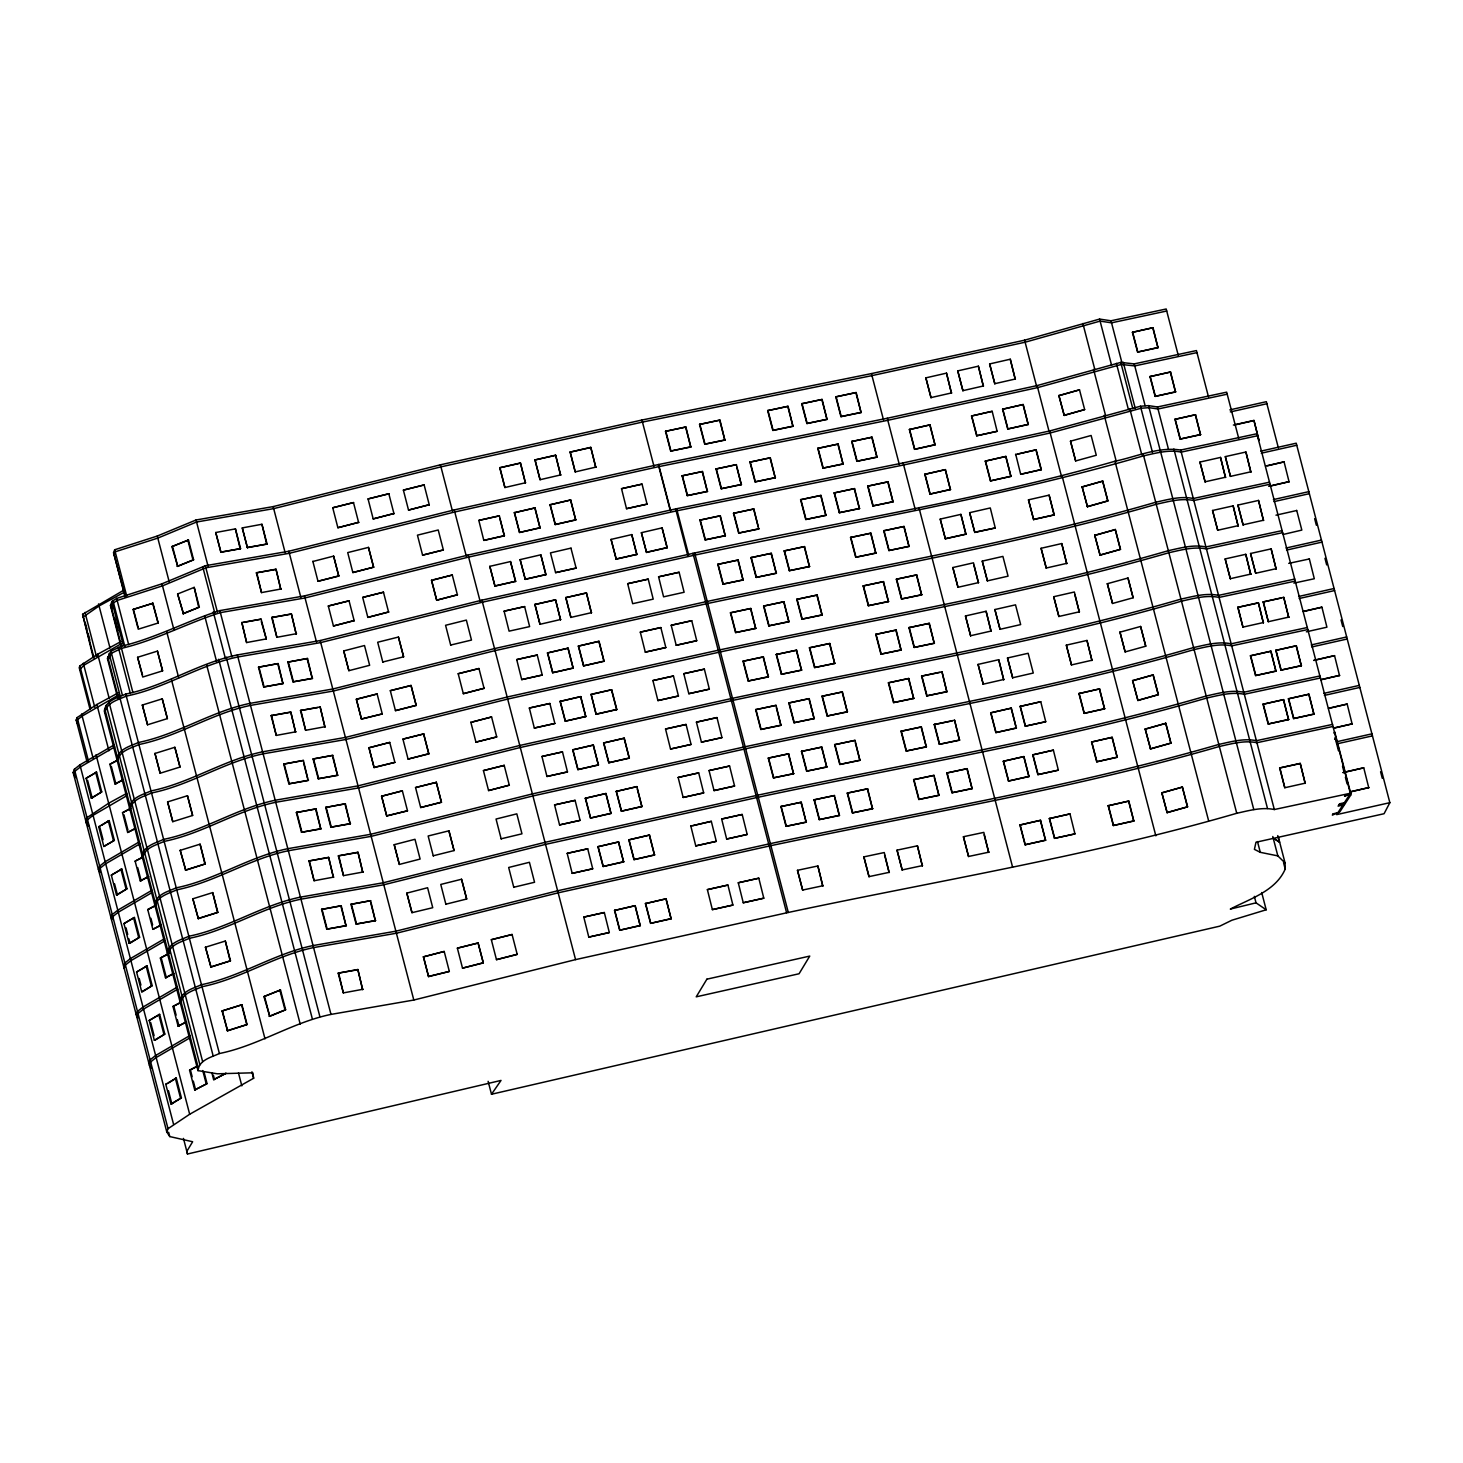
<?xml version="1.0" encoding="UTF-8"?>
<svg xmlns="http://www.w3.org/2000/svg" width="1463" height="1463" viewBox="0 0 1463 1463"><rect width="100%" height="100%" fill="white"/><g stroke="black" fill="none" stroke-linecap="round" stroke-linejoin="round"><path stroke-width="1.5" d="M312.844 561.499L333.619 556.105L338.758 576.075L317.983 581.268L312.844 561.298M317.983 581.268L338.758 575.873M328.297 606.011L349.054 600.818L328.297 606.011L333.436 625.963L354.211 620.586L333.436 625.963M332.741 507.771L353.497 502.577L332.741 507.771L337.88 527.722L358.654 522.346L337.88 527.722M333.619 556.105L338.758 576.075M343.732 650.925L348.871 670.676L369.645 665.299L364.506 645.53L343.732 650.925L348.871 670.676M352.857 572.545L373.632 567.169L368.475 547.4L347.719 552.593L352.857 572.545L373.632 567.169M362.696 597.416L383.471 592.222L362.696 597.416L367.835 617.386L388.609 611.991L367.835 617.386M368.054 498.938L388.829 493.763L368.054 498.938L373.193 518.908L393.968 513.513L373.193 518.908M361.489 719.119L356.35 699.168L377.125 693.974L382.264 713.926L361.489 719.119L356.35 699.369L377.125 693.974M368.475 547.4L373.614 567.37M368.969 747.794L389.743 742.418L394.882 762.369L374.107 767.563L368.969 747.794L389.743 742.418M374.107 767.563L368.969 747.593M382.831 662.209L377.692 642.239L398.448 637.045L403.605 656.814L382.831 661.989M382.264 713.926L361.507 718.918M381.587 796.238L402.362 790.843L407.5 810.813L386.726 816.007L381.587 796.238L402.362 790.843M390.31 690.682L411.066 685.489L390.31 690.682L395.449 710.634L416.205 705.459L411.066 685.489M386.726 816.007L381.587 796.037M403.386 490.123L424.142 484.93L403.386 490.123L408.524 510.075L429.299 504.698L408.524 510.075M395.449 710.634L416.224 705.257M398.448 637.045L403.605 656.814M394.882 762.369L374.126 767.362M394.205 844.681L399.344 864.432L420.119 859.055L414.98 839.287L394.205 844.681L399.344 864.432M402.928 739.126L423.685 733.932L402.928 739.126L408.067 759.078L428.824 753.902L423.685 733.932M408.067 759.078L428.842 753.683M407.5 810.813L386.744 815.787M406.824 893.125L411.981 912.674L432.737 907.7L427.598 887.73L406.824 893.125L411.981 912.674M422.588 555.135L417.449 535.165L438.223 529.99L443.362 549.942L422.588 555.135L443.362 549.942M415.547 787.551L436.303 782.376L415.547 787.551L420.686 807.521L441.442 802.327L436.303 782.376L441.442 802.327M420.686 807.521L441.442 802.126M457.425 595.002L452.286 575.032L431.512 580.226L436.651 600.196L457.425 594.801L436.651 600.196M423.429 956.857L444.203 951.462L449.342 971.432L428.568 976.607L423.429 956.857L444.203 951.462M428.568 976.607L423.429 956.656M433.286 855.965L428.147 835.995L448.922 830.819L454.06 850.57L433.304 855.764M452.286 575.032L433.578 579.915M450.714 645.238L445.575 625.286L466.35 620.093L471.488 640.062L450.732 645.037M445.904 904.408L440.765 884.438L461.54 879.245L466.679 899.014L445.922 904.189M448.922 830.819L454.06 850.57M458.193 673.73L478.968 668.536L458.193 673.73L463.332 693.681L484.107 688.287L463.332 693.681M449.342 971.432L428.568 976.406M457.37 948.17L478.145 942.995L457.37 948.17L462.509 968.14L483.284 962.947L478.145 942.995M461.54 879.245L466.679 899.014M470.812 722.356L491.586 716.98L496.725 736.931L475.95 742.125L470.812 722.155M462.509 968.14L483.284 962.745L478.127 943.196M475.95 742.125L496.725 736.931M483.43 770.599L504.205 765.405L483.43 770.599L488.569 790.569L509.343 785.174L488.569 790.569M491.586 716.98L472.878 721.844M491.33 939.703L512.087 934.51L491.33 939.703L496.469 959.655L517.225 954.461L512.087 934.51M496.469 959.655L517.225 954.26M501.187 838.994L496.048 819.042L516.823 813.849L521.962 833.819L501.187 838.793M513.806 887.438L508.667 867.486L529.423 862.292L534.562 882.262L513.806 887.236M1178.227 355.198L1166.194 308.986L1111.002 320.781L1099.573 319.08L1024.594 340.184L871.436 373.595L641.928 420.027L440.418 464.813L273.16 506.6L196.042 519.987L157.273 536.043L114.663 549.777L113.529 552.776L124.83 594.728M132.914 692.566L110.457 605.554L111.901 601.512L116.638 598.422L161.972 583.81L205.332 565.742L288.833 551.24L454.243 509.929L658.295 464.576L887.273 418.253L1037.139 385.574L1120.768 362.403L1134.227 363.885L1196.441 350.571L1208.475 396.802M1238.722 438.388L1226.671 392.157L1157.471 406.97L1148.546 405.635L1140.445 406.239L1049.666 430.963L903.11 462.93L675.632 508.923L468.087 555.044L304.505 595.898L219.852 610.601C186.587 621.08 155.224 638.325 120.88 646.353L110.932 651.236L107.384 658.35L117.717 697.942M107.933 660.38L111.462 653.266L121.411 648.383C155.755 640.355 187.118 623.128 220.383 612.631L305.036 597.946L468.617 557.074L676.162 510.953L903.64 464.978L1050.196 432.993L1140.975 408.268L1149.077 407.665L1158.001 409L1227.201 394.187M1338.938 804.888L1345.375 803.315L1350.788 794.994L1256.918 433.743L1180.696 450.055C1158.275 446.526 1136.513 456.749 1114.971 461.229C977.046 500.803 834.696 522.419 694.651 552.996L481.912 600.159L320.178 640.556L237.353 654.93C198.639 662.885 164.789 686.184 125.763 694.065C117.552 697.869 105.464 700.43 104.312 711.128L197.962 1070.605L217.347 1073.805L252.806 1072.8L253.629 1078.268L189.678 1114.257L168.026 1128.705L166.782 1131.96L169.763 1136.568L192.641 1141.743L186.843 1151.344L187.483 1154.014L501.023 1080.426L491.495 1094.251L488.13 1081.322M104.861 713.176C105.994 702.478 118.082 699.917 126.293 696.095C165.319 688.213 199.169 664.934 237.884 656.978L320.708 642.586L482.443 602.189L695.181 555.026C844.901 523.205 996.486 498.59 1143.627 455.834C1155.88 453.164 1168.644 449.47 1181.226 452.104L1257.449 435.773M116.93 759.571C118.082 748.873 130.17 746.313 138.382 742.491C177.407 734.609 211.257 711.329 249.972 703.374L332.796 689L494.531 648.584L707.269 601.421C856.989 569.601 1008.574 544.986 1155.715 502.248C1167.968 499.56 1180.732 495.866 1193.314 498.499L1269.537 482.187M117.461 761.62C118.613 750.921 130.701 748.361 138.912 744.539C177.937 736.657 211.788 713.377 250.502 705.404L333.326 691.03L495.061 650.633L707.799 603.469C857.519 571.649 1009.104 547.034 1156.245 504.278C1168.498 501.608 1181.263 497.914 1193.845 500.529L1270.067 484.216M129.549 808.015C130.701 797.317 142.789 794.756 151 790.934C190.025 783.052 223.876 759.772 262.59 751.817L345.414 737.425L507.149 697.028L719.887 649.865C869.607 618.044 1021.192 593.429 1168.334 550.673C1180.586 548.003 1193.351 544.309 1205.933 546.943L1282.155 530.612M130.079 810.045C131.231 799.347 143.319 796.786 151.53 792.983C190.556 785.101 224.406 761.802 263.121 753.847L345.945 739.473L507.679 699.076L720.418 651.913C870.138 620.093 1021.723 595.459 1168.864 552.721C1181.116 550.051 1193.881 546.339 1206.463 548.972L1282.685 532.66M142.167 856.458C143.319 845.76 155.407 843.2 163.618 839.378C202.644 831.496 236.494 808.216 275.209 800.243L358.033 785.869L519.767 745.472L732.506 698.308C882.226 666.488 1033.811 641.873 1180.952 599.117C1193.205 596.447 1205.969 592.753 1218.551 595.368L1294.773 579.055M142.697 858.488C143.849 847.79 155.938 845.23 164.149 841.408C203.174 833.544 237.024 810.246 275.739 802.291L358.563 787.917L520.298 747.502L733.036 700.338C882.756 668.518 1034.341 643.903 1181.482 601.165C1193.735 598.495 1206.5 594.783 1219.081 597.416L1295.304 581.104M154.785 904.884C155.938 894.204 168.026 891.625 176.237 887.822C215.262 879.94 249.112 856.641 287.827 848.686L370.651 834.312L532.386 793.915L745.124 746.752C894.844 714.932 1046.429 690.298 1193.57 647.56C1205.823 644.89 1218.588 641.178 1231.151 643.811L1307.392 627.499M155.316 906.932C156.468 896.234 168.556 893.674 176.767 889.851C215.793 881.97 249.643 858.69 288.357 850.735L371.181 836.342L532.916 795.945L745.655 748.782C895.374 716.961 1046.959 692.346 1194.101 649.59C1206.353 646.92 1219.118 643.226 1231.7 645.86L1307.922 629.547M167.404 953.327C168.556 942.629 180.626 940.069 188.855 936.247C227.881 928.383 261.731 905.085 300.427 897.13L383.269 882.756L545.004 842.341L757.743 795.177C907.462 763.357 1059.047 738.742 1206.189 696.004C1218.441 693.334 1231.206 689.622 1243.769 692.255L1320.01 675.943M167.934 955.376C169.086 944.677 181.174 942.117 189.385 938.295C228.411 930.413 262.261 907.133 300.976 899.178L383.8 884.786L545.534 844.389L758.273 797.225C907.993 765.405 1059.578 740.79 1206.719 698.034C1218.972 695.364 1231.736 691.67 1244.3 694.285L1320.54 677.972M180.022 1001.771C181.174 991.073 193.244 988.513 201.455 984.69C240.499 976.809 274.349 953.529 313.045 945.573L395.888 931.181L557.622 890.784L770.361 843.621C920.081 811.8 1071.666 787.185 1218.807 744.429C1231.06 741.759 1243.824 738.065 1256.388 740.699L1332.628 724.386M180.552 1003.801C181.705 993.121 193.793 990.561 202.004 986.739C241.029 978.857 274.879 955.577 313.576 947.603L396.418 933.229L558.153 892.832L770.891 845.669C920.611 813.849 1072.196 789.215 1219.337 746.477C1231.59 743.807 1244.355 740.113 1256.918 742.729L1333.159 726.416M197.962 1070.605C199.096 1059.907 211.184 1057.347 219.395 1053.525C258.421 1045.643 292.271 1022.363 330.985 1014.408L413.81 1000.034L575.562 959.618L788.301 912.455C938.002 880.635 1089.606 856.02 1236.747 813.282C1248.981 810.593 1261.746 806.899 1274.328 809.533L1350.55 793.22L1336.688 814.617L1389.85 802.675L1296.218 443.198L1260.777 451.153M123.752 590.192L82.605 614.295L93.12 657.07M82.751 617.295L99.063 605.975L124.282 592.241M120.954 641.544L97.692 654.217L79.862 665.939L79.203 667.677L90.084 709.482M79.734 669.707L83.83 665.263L121.484 643.592M87.067 761.894L76.167 720.07L77.137 717.583L96.869 704.489L118.156 692.913M166.782 1131.96L73.15 772.482L74.394 769.245L79.916 764.856L114.096 744.941M98.917 871.399L100.161 868.162L105.683 863.773L139.863 843.858M111.005 917.813L112.249 914.558L117.772 910.187L151.951 890.272M111.535 919.843L112.779 916.606L118.302 912.217L152.481 892.302M123.623 966.238L124.867 963.001L130.39 958.612L164.569 938.697M124.154 968.287L125.397 965.031L130.92 960.661L165.1 940.746M136.772 1016.73L138.016 1013.475L143.539 1009.104L177.718 989.189M148.86 1063.126L150.104 1059.87L155.627 1055.5L189.806 1035.585M1278.333 837.092L1285.063 862.951L1285.209 869.059C1275.699 891.113 1249.841 898.794 1230.328 909.072L1256.022 902.836L1266.19 909.785L1231.901 920.227L1219.776 926.152L491.495 1094.251M1389.85 802.675L1384.071 813.721L1255.986 842.249L1254.413 849.363L1260.301 852.326L1277.839 855.892L1285.063 862.951M1253.956 420.43L1258.966 440.418L1253.956 420.43L1233.382 425.038M1265.55 466.039L1284.075 461.869L1267.47 465.819M1270.561 486.027L1289.214 481.638L1268.64 486.265M1296.547 510.55L1275.974 515.177M1309.166 558.994L1288.738 563.383M1303.405 611.351L1321.93 607.2L1303.259 611.589M1313.975 660.252L1334.549 655.643L1313.829 660.49M1321.034 679.783L1339.687 675.394L1321.18 679.545M1328.642 708.238L1347.167 704.069L1328.495 708.476M1333.653 728.227L1352.306 723.838L1333.781 727.989M1343.18 772.427L1363.754 767.819L1343.052 772.665M1350.258 791.958L1368.911 787.569L1350.386 791.721M525.583 482.735L504.9 487.526L499.743 467.776L520.444 462.966L525.436 482.973L520.444 462.966M478.822 520.407L499.358 515.836L504.351 535.842L483.814 540.396L478.822 520.407L499.358 515.836M504.9 487.526L499.907 467.538M560.75 474.908L540.066 479.718L534.909 459.967L555.611 455.158L560.603 475.146L555.611 455.158M483.814 540.396L504.497 535.604M514.336 512.727L535.037 507.917L540.03 527.905L519.493 532.477L514.336 512.727L535.037 507.917M540.066 479.718L535.074 459.729M489.812 566.346L494.969 586.114L489.812 566.346L510.514 561.554L515.653 581.305L494.969 586.114M595.916 467.099L575.233 471.909L570.076 452.14L590.778 447.349L595.77 467.337L590.778 447.349M519.493 532.477L540.176 527.668M510.514 561.554L515.506 581.543M550.015 504.79L570.716 499.98L575.709 519.987L555.172 524.54L550.015 504.79L570.716 499.98M575.233 471.909L570.241 451.902M520.133 559.616L525.272 579.366L520.133 559.616L540.816 554.806L545.973 574.575L525.272 579.366M555.172 524.54L575.855 519.749M504.095 611.168L524.632 606.596L529.624 626.603L509.087 631.156L504.095 611.168L524.632 606.596M540.816 554.806L545.827 574.813M560.676 619.489L539.993 624.299L534.836 604.53L555.538 599.739L560.53 619.727L555.538 599.739M570.991 548.314L576.129 568.083L555.593 572.636L550.454 552.886L571.137 548.076M555.593 572.636L576.129 568.083M621.519 488.697L642.056 484.125L647.048 504.132L626.511 508.685L621.519 488.697L642.056 484.125M516.713 659.594L537.25 655.04L542.243 675.028L521.706 679.6L516.713 659.594L537.25 655.04M539.993 624.299L535.001 604.292M591.582 612.631L570.881 617.423L565.742 597.672L586.425 592.862L591.418 612.869L586.425 592.862M626.511 508.685L647.048 504.132M611.077 539.408L616.216 559.159L611.077 539.408L631.76 534.598L636.917 554.367L616.216 559.159M521.706 679.6L542.243 675.028M547.455 652.973L568.156 648.164L573.149 668.17L552.612 672.724L547.455 652.973L568.156 648.164M570.881 617.423L565.888 597.434M631.76 534.598L636.752 554.605M641.379 532.678L646.536 552.429L641.379 532.678L662.081 527.869L667.219 547.619L646.536 552.429M529.332 708.037L549.869 703.484L554.861 723.472L534.324 728.044L529.332 708.037L549.869 703.484M552.612 672.724L573.295 667.933M578.36 646.116L599.044 641.306L604.036 661.294L583.499 665.866L578.36 646.116L599.044 641.306M662.081 527.869L667.073 547.857M534.324 728.044L554.861 723.472M627.682 583.7L648.219 579.129L653.211 599.135L632.674 603.689L627.682 583.7L648.219 579.129M560.073 701.417L580.774 696.607L585.767 716.614L565.23 721.168L560.073 701.417L580.774 696.607M583.499 665.866L604.201 661.057M541.95 756.481L562.487 751.909L567.479 771.915L546.943 776.469L541.95 756.481L562.487 751.909M565.23 721.168L585.913 716.376M658.588 576.824L679.125 572.271L684.117 592.259L663.58 596.831L658.588 576.824L679.125 572.271M591.125 694.303L596.118 714.31L616.819 709.5L611.662 689.75L591.125 694.303L596.118 714.31M546.943 776.469L567.479 771.915M640.3 632.144L660.837 627.572L665.83 647.56L645.293 652.132L640.3 632.144L660.837 627.572M572.691 749.861L593.393 745.051L598.385 765.039L577.848 769.611L572.691 749.861L593.393 745.051M593.027 694.084L611.662 689.75M645.293 652.132L665.83 647.56M554.568 804.924L575.105 800.352L580.098 820.359L559.561 824.913L554.568 804.924L575.105 800.352M577.848 769.611L598.532 764.802M671.206 625.268L691.743 620.714L696.735 640.703L676.199 645.274L671.206 625.268L691.743 620.714M603.597 742.985L624.28 738.193L629.273 758.181L608.736 762.753L603.597 742.985L624.28 738.193M559.561 824.913L580.098 820.359M652.919 680.569L673.455 676.016L678.448 696.004L657.911 700.576L652.919 680.569L673.455 676.016M676.199 645.274L696.735 640.703M585.31 798.286L606.011 793.495L611.004 813.483L590.467 818.055L585.31 798.286L606.011 793.495M608.736 762.753L629.437 757.944M657.911 700.576L678.448 696.004M567.187 853.368L587.724 848.796L592.716 868.784L572.179 873.356L567.187 853.368L587.724 848.796M590.467 818.055L611.15 813.245M683.806 673.712L704.361 669.14L709.354 689.146L688.817 693.7L683.806 673.712L704.361 669.14M616.216 791.428L636.899 786.619L641.891 806.625L621.354 811.179L616.216 791.428L636.899 786.619M572.179 873.356L592.716 868.784M665.537 729.013L686.074 724.459L691.066 744.448L670.529 749.019L665.537 729.013L686.074 724.459M688.817 693.7L709.354 689.146M597.928 846.73L618.63 841.938L623.622 861.926L603.085 866.498L597.928 846.73L618.63 841.938M621.354 811.179L642.056 806.387M670.529 749.019L691.066 744.448M603.085 866.498L623.768 861.689M696.425 722.155L716.98 717.583L721.972 737.59L701.417 742.143L696.425 722.155L716.98 717.583M628.834 839.872L649.517 835.062L654.51 855.05L633.973 859.622L628.834 839.872L649.517 835.062M583.792 917.1L604.329 912.528L609.321 932.534L588.784 937.088L583.792 917.1L604.329 912.528M678.155 777.456L698.692 772.885L703.685 792.891L683.148 797.445L678.155 777.456L698.692 772.885M701.417 742.143L721.972 737.59M633.973 859.622L654.656 854.813M588.784 937.088L609.321 932.534M683.148 797.445L703.685 792.891M614.533 910.461L635.216 905.67L640.209 925.658L619.672 930.23L614.533 910.461L635.216 905.67M709.043 770.58L729.58 766.027L734.572 786.015L714.035 790.587L709.043 770.58L729.58 766.027M619.672 930.23L640.373 925.421M690.627 826.138L711.311 821.328L716.303 841.335L695.766 845.888L690.774 825.9M714.035 790.587L734.572 786.015M645.421 903.604L666.122 898.794L671.115 918.801L650.578 923.354L645.421 903.604L666.122 898.794M711.311 821.328L692.676 825.681M695.766 845.888L716.303 841.335M650.578 923.354L671.261 918.563M721.661 819.024L742.198 814.47L747.191 834.459L726.654 839.031L721.661 819.024L742.198 814.47M726.654 839.031L747.191 834.459M707.379 889.632L727.916 885.06L732.908 905.067L712.371 909.62L707.379 889.632L727.916 885.06M712.371 909.62L732.908 905.067M738.266 882.774L758.803 878.202L763.796 898.191L743.259 902.762L738.266 882.774L758.803 878.202M743.259 902.762L763.796 898.191M1333.89 733.109L1334.695 731.866L1350.806 793.678L1344.607 796.128L1350.806 793.678M925.86 377.856L930.998 397.607L925.86 377.856L946.506 373.138L951.462 393.145L946.506 373.138M909.383 429.573L930.029 424.855L935.003 444.862L914.521 449.324L909.383 429.573L930.029 424.855M957.753 370.889L962.892 390.658L957.753 370.889L978.381 366.189L983.355 386.177L978.381 366.189M914.521 449.324L935.168 444.624M989.628 363.94L994.785 383.69L989.628 363.94L1010.275 359.221L1015.249 379.228L1010.275 359.221M924.799 474.323L945.445 469.623L950.42 489.611L929.956 494.092L924.799 474.323L945.445 469.623M971.523 416.004L992.17 411.304L997.126 431.311L976.662 435.773L971.523 416.004L992.17 411.304M929.956 494.092L950.603 489.374M976.662 435.773L997.126 431.311M1002.576 409.238L1023.222 404.519L1028.196 424.526L1007.733 428.988L1002.576 409.238L1023.222 404.519M940.234 519.091L945.372 538.841L940.234 519.091L960.88 514.373L966.019 534.141L945.372 538.841M1007.733 428.988L1028.379 424.288M985.294 461.138L1005.941 456.419L1010.915 476.426L990.433 480.888L985.294 461.138L1005.941 456.419M960.88 514.373L965.836 534.379M990.433 480.888L1011.079 476.188M969.64 512.672L974.797 532.422L969.64 512.672L990.286 507.954L995.261 527.96L974.797 532.422M1015.523 454.536L1036.17 449.818L1041.327 469.586L1020.68 474.286L1015.706 454.298M1017.571 454.097L1036.17 449.818M952.852 567.534L957.991 587.285L952.852 567.534L973.48 562.816L978.454 582.823L973.883 565.248M1020.68 474.286L1041.327 469.586M995.261 527.96L974.961 532.185M982.258 561.115L987.415 580.866L982.258 561.115L1002.905 556.397L1008.062 576.166L987.415 580.866M1028.471 499.834L1033.628 519.584L1028.471 499.834L1049.117 495.134L1054.274 514.885L1033.628 519.584M1049.117 495.134L1054.091 515.122M965.47 615.96L970.609 635.728L965.47 615.96L986.099 611.26L991.073 631.266L986.099 611.26M994.877 609.541L1000.034 629.309L994.877 609.541L1015.523 604.841L1020.662 624.591L1000.034 629.309M1041.089 548.278L1046.246 568.028L1041.089 548.278L1061.736 543.559L1066.71 563.566L1061.736 543.559M978.07 664.403L983.227 684.172L978.07 664.403L998.717 659.703L1003.691 679.692L998.717 659.703M1007.495 657.984L1012.652 677.753L1007.495 657.984L1028.142 653.284L1033.28 673.035L1012.652 677.753M1053.707 596.721L1058.865 616.472L1053.707 596.721L1074.354 592.003L1079.328 612.009L1074.756 594.435M990.689 712.847L1011.335 708.129L1016.31 728.135L995.846 732.597L990.689 712.847L1011.335 708.129M995.846 732.597L1016.492 727.897M1020.113 706.428L1040.76 701.728L1045.734 721.716L1025.252 726.178L1020.113 706.428L1040.76 701.728M1066.326 645.146L1071.483 664.915L1066.326 645.146L1086.972 640.447L1091.947 660.453L1086.972 640.447M1025.252 726.178L1045.734 721.716M1003.307 761.29L1023.954 756.572L1028.928 776.579L1008.464 781.041L1003.307 761.29L1023.954 756.572M1008.464 781.041L1029.111 776.341M1032.732 754.871L1053.378 750.153L1058.352 770.16L1037.87 774.622L1032.732 754.871L1053.378 750.153M1078.944 693.59L1099.591 688.89L1104.565 708.878L1084.101 713.359L1078.944 693.59L1099.591 688.89M1037.87 774.622L1058.352 770.16M1084.101 713.359L1104.748 708.641M1019.912 825.022L1040.559 820.304L1045.533 840.311L1025.069 844.773L1019.912 825.022L1040.559 820.304M1091.563 742.034L1112.209 737.315L1117.183 757.322L1096.72 761.784L1091.563 742.034L1112.209 737.315M1025.069 844.773L1045.716 840.073M1049.337 818.603L1069.983 813.903L1074.958 833.892L1054.476 838.354L1049.337 818.603L1069.983 813.903M1096.72 761.784L1117.366 757.084M1054.476 838.354L1074.958 833.892M1108.168 805.766L1128.814 801.066L1133.788 821.054L1113.325 825.534L1108.168 805.766L1128.814 801.066M1113.325 825.534L1133.953 820.816M1132.417 332.32L1153.009 327.694L1157.965 347.7L1137.574 352.071L1132.417 332.32L1153.009 327.694M1137.574 352.071L1158.166 347.463M1149.973 376.613L1170.565 372.004L1175.521 392.011L1155.13 396.382L1149.973 376.613L1170.565 372.004M1155.13 396.382L1175.722 391.755M1174.972 419.332L1195.545 414.724L1200.501 434.73L1180.111 439.083L1174.972 419.332L1195.545 414.724M1180.111 439.083L1200.702 434.474M1199.953 462.052L1205.091 481.802L1199.953 462.052L1220.526 457.425L1225.482 477.432L1220.526 457.425M1225.317 456.621L1230.456 476.371L1225.317 456.621L1245.909 452.012L1250.847 472.019L1245.909 452.012M1212.553 510.477L1217.71 530.246L1212.553 510.477L1233.144 505.869L1238.1 525.875L1233.144 505.869M1237.936 505.064L1243.075 524.815L1237.936 505.064L1258.527 500.437L1263.465 520.444L1258.527 500.437M1225.171 558.921L1230.328 578.69L1225.171 558.921L1245.763 554.312L1250.719 574.319L1245.763 554.312M1250.554 553.489L1255.693 573.258L1250.554 553.489L1271.146 548.881L1276.083 568.888L1271.146 548.881M1263.538 622.506L1242.947 627.115L1237.789 607.364L1258.381 602.756L1263.337 622.763L1258.381 602.756M1242.947 627.115L1237.991 607.127M1288.903 617.075L1268.311 621.702L1263.172 601.933L1283.746 597.325L1288.702 617.331L1283.746 597.325M1268.311 621.702L1263.355 601.695M1250.408 655.808L1271 651.2L1275.955 671.206L1255.565 675.559L1250.408 655.808L1271 651.2M1255.565 675.559L1276.157 670.95M1275.791 650.377L1296.364 645.768L1301.32 665.775L1280.93 670.127L1275.791 650.377L1296.364 645.768M1280.93 670.127L1301.521 665.519M1263.026 704.252L1283.618 699.625L1288.574 719.631L1268.183 724.002L1263.026 704.252L1283.618 699.625M1268.183 724.002L1288.775 719.394M1288.391 698.82L1308.983 694.194L1313.939 714.2L1293.548 718.571L1288.391 698.82L1308.983 694.194M1293.548 718.571L1314.14 713.962M1305.362 783.126L1284.788 787.734L1279.631 767.984L1300.223 763.375L1305.179 783.382L1300.223 763.375M1284.788 787.734L1279.832 767.728M665.5 431.329L685.891 426.995L690.792 447.02L670.657 451.079L665.5 431.329L685.891 426.995M670.657 451.079L691.048 446.745M699.552 424.435L719.942 420.1L724.843 440.125L704.709 444.203L699.552 424.435L719.942 420.1M704.709 444.203L725.099 439.869M682.105 475.841L702.496 471.507L707.379 491.531L687.244 495.61L682.105 475.841L702.496 471.507M767.673 410.646L788.063 406.312L792.964 426.336L772.811 430.415L767.673 410.646L788.063 406.312M687.244 495.61L707.635 491.275M716.01 468.983L736.401 464.649L741.302 484.655L721.168 488.733L716.01 468.983L736.401 464.649M772.811 430.415L793.202 426.08M801.724 403.77L822.115 399.436L827.016 419.442L806.881 423.52L801.724 403.77L822.115 399.436M721.168 488.733L741.558 484.399M749.934 462.125L770.324 457.791L775.225 477.798L755.091 481.876L749.934 462.125L770.324 457.791M699.954 520.115L720.345 515.781L725.227 535.787L705.093 539.865L699.954 520.115L720.345 515.781M806.881 423.52L827.272 419.186M835.794 396.875L856.184 392.541L861.067 412.548L840.932 416.626L835.794 396.875L856.184 392.541M755.091 481.876L775.481 477.541M705.093 539.865L725.483 535.531M733.493 513.312L753.884 508.978L758.785 529.003L738.65 533.081L733.493 513.312L753.884 508.978M840.932 416.626L861.323 412.292M817.78 448.391L838.171 444.057L843.054 464.082L822.919 468.142L817.78 448.391L838.171 444.057M738.65 533.081L759.041 528.746M717.803 564.371L738.193 560.036L743.076 580.043L722.941 584.121L717.803 564.371L738.193 560.036M822.919 468.142L843.31 463.808M851.685 441.533L872.076 437.199L876.977 457.206L856.843 461.284L851.685 441.533L872.076 437.199M800.608 499.743L820.999 495.408L825.882 515.415L805.747 519.493L800.608 499.743L820.999 495.408M722.941 584.121L743.332 579.787M750.976 557.659L771.367 553.325L776.268 573.331L756.133 577.41L750.976 557.659L771.367 553.325M856.843 461.284L877.233 456.95M805.747 519.493L826.138 515.159M834.148 492.94L854.557 488.605L859.439 508.63L839.305 512.708L834.148 492.94L854.557 488.605M756.133 577.41L776.524 573.075M784.168 550.929L804.559 546.595L809.46 566.62L789.325 570.698L784.168 550.929L804.559 546.595M730.421 612.814L750.812 608.48L755.694 628.487L735.56 632.565L730.421 612.814L750.812 608.48M839.305 512.708L859.695 508.374M867.705 486.155L888.096 481.821L892.997 501.846L872.862 505.924L867.705 486.155L888.096 481.821M789.325 570.698L809.716 566.364M735.56 632.565L755.95 628.23M763.595 606.084L783.985 601.75L788.886 621.775L768.752 625.853L763.595 606.084L783.985 601.75M872.862 505.924L893.253 501.59M850.533 537.506L870.924 533.172L875.825 553.197L855.69 557.257L850.533 537.506L870.924 533.172M768.752 625.853L789.142 621.519M796.786 599.373L817.177 595.039L822.078 615.063L801.925 619.142L796.786 599.373L817.177 595.039M743.039 661.239L763.43 656.905L768.313 676.93L748.178 681.008L743.039 661.239L763.43 656.905M855.69 557.257L876.081 552.923M883.725 530.795L904.116 526.461L909.017 546.467L888.864 550.545L883.725 530.795L904.116 526.461M801.925 619.142L822.316 614.807M748.178 681.008L768.569 676.674M776.213 654.528L796.604 650.194L801.505 670.219L781.37 674.297L776.213 654.528L796.604 650.194M888.864 550.545L909.255 546.211M863.152 585.95L883.542 581.616L888.443 601.622L868.309 605.7L863.152 585.95L883.542 581.616M781.37 674.297L801.761 669.963M809.405 647.816L829.795 643.482L834.696 663.507L814.544 667.567L809.405 647.816L829.795 643.482M755.658 709.683L776.048 705.349L780.931 725.374L760.797 729.452L755.658 709.683L776.048 705.349M868.309 605.7L888.699 601.366M896.344 579.238L916.734 574.904L921.635 594.911L901.482 598.989L896.344 579.238L916.734 574.904M814.544 667.567L834.934 663.233M760.797 729.452L781.187 725.118M788.831 702.971L809.222 698.637L814.123 718.662L793.988 722.722L788.831 702.971L809.222 698.637M901.482 598.989L921.873 594.655M875.77 634.393L896.161 630.059L901.062 650.066L880.927 654.144L875.77 634.393L896.161 630.059M793.988 722.722L814.379 718.388M822.023 696.26L842.414 691.926L847.315 711.932L827.162 716.01L822.023 696.26L842.414 691.926M768.276 758.127L788.667 753.792L793.549 773.817L773.415 777.877L768.276 758.127L788.667 753.792M880.927 654.144L901.318 649.81M908.962 627.664L929.352 623.329L934.254 643.354L914.101 647.432L908.962 627.664L929.352 623.329M827.162 716.01L847.552 711.676M773.415 777.877L793.806 773.543M801.45 751.415L821.84 747.081L826.741 767.087L806.607 771.166L801.45 751.415L821.84 747.081M914.101 647.432L934.491 643.098M888.388 682.819L908.779 678.485L913.68 698.509L893.546 702.587L888.388 682.819L908.779 678.485M806.607 771.166L826.997 766.831M834.641 744.704L855.032 740.369L859.915 760.376L839.78 764.454L834.641 744.704L855.032 740.369M780.895 806.57L801.285 802.236L806.168 822.243L786.033 826.321L780.895 806.57L801.285 802.236M893.546 702.587L913.936 698.253M921.58 676.107L941.971 671.773L946.854 691.798L926.719 695.876L921.58 676.107L939.484 672.486M839.78 764.454L860.171 760.12M786.033 826.321L806.424 821.987M814.068 799.859L834.459 795.525L839.36 815.531L819.225 819.609L814.068 799.859L834.459 795.525M941.971 671.773L946.854 691.798M926.719 695.876L947.11 691.542M901.007 731.262L921.397 726.928L926.298 746.953L906.164 751.031L901.007 731.262L921.397 726.928M819.225 819.609L839.616 815.275M847.26 793.129L867.65 788.795L872.533 808.82L852.399 812.898L847.26 793.129L867.65 788.795M906.164 751.031L926.554 746.697M934.199 724.551L954.589 720.217L959.472 740.241L939.337 744.301L934.199 724.551L952.102 720.93M852.399 812.898L872.789 808.564M797.481 870.302L802.638 890.053L797.481 870.302L817.872 865.968L822.773 885.993L817.872 865.968M954.589 720.217L959.472 740.241M939.337 744.301L959.728 739.967M913.625 779.706L934.016 775.372L938.917 795.397L918.782 799.456L913.625 779.706L934.016 775.372M918.782 799.456L939.173 795.122M863.865 856.879L869.004 876.63L863.865 856.879L884.255 852.545L889.138 872.551L884.566 854.995M946.817 772.994L967.208 768.66L972.09 788.667L951.956 792.745L946.817 772.994L967.208 768.66M951.956 792.745L972.346 788.411M897.038 850.149L902.196 869.918L897.038 850.149L917.429 845.815L922.33 865.84L917.429 845.815M963.422 836.726L968.561 856.477L963.422 836.726L983.813 832.392L988.695 852.417L984.124 834.843M215.756 532.514L220.913 552.264L215.756 532.514L235.433 528.875L240.572 548.643L220.913 552.264M235.433 528.875L240.188 548.918M242.273 527.905L247.412 547.656L242.273 527.905L261.932 524.266L267.089 544.035L247.412 547.656M261.932 524.266L266.705 544.309M281.152 588.967L261.493 592.588L256.354 572.838L276.013 569.198L280.768 589.242L276.013 569.198M261.493 592.588L256.738 572.545M241.852 622.506L246.607 642.55L266.284 638.91L261.127 619.16L241.852 622.506L246.607 642.55M261.127 619.16L243.608 622.415M296.55 633.662L276.873 637.301L271.734 617.532L291.393 613.911L296.166 633.954L291.393 613.911M266.284 638.91L261.31 621.647M276.873 637.301L272.118 617.258M258.494 667.201L278.171 663.58L282.926 683.623L263.651 686.97L258.494 667.201L278.171 663.58M287.864 662.117L307.523 658.478L312.296 678.521L293.002 681.868L287.864 662.117L307.523 658.478M263.651 686.97L283.31 683.331M293.002 681.868L312.68 678.229M295.928 731.774L276.269 735.414L271.112 715.645L290.79 712.024L295.544 732.067L290.79 712.024M325.298 726.672L305.621 730.311L300.482 710.543L320.141 706.922L324.914 726.965L320.141 706.922M276.269 735.414L271.496 715.37M305.621 730.311L300.866 710.268M283.731 764.088L303.408 760.449L308.163 780.492L288.888 783.839L283.731 764.088L303.408 760.449M313.1 758.986L332.759 755.365L337.532 775.408L318.239 778.755L313.1 758.986L332.759 755.365M288.888 783.839L308.547 780.218M318.239 778.755L337.916 775.116M296.349 812.532L316.008 808.893L320.781 828.936L301.488 832.282L296.349 812.532L316.008 808.893M325.719 807.43L345.378 803.79L350.132 823.834L330.857 827.18L325.719 807.43L345.378 803.79M301.488 832.282L321.165 828.661M330.857 827.18L350.535 823.559M333.783 877.087L314.106 880.726L308.967 860.976L328.626 857.336L333.399 877.379L328.626 857.336M363.153 872.003L343.476 875.624L338.337 855.873L357.996 852.234L362.751 872.277L357.996 852.234M314.106 880.726L309.351 860.683M343.476 875.624L338.721 855.581M321.586 909.401L341.245 905.78L346.018 925.823L326.724 929.17L321.586 909.401L341.245 905.78M350.955 904.317L370.614 900.678L375.369 920.721L356.094 924.067L350.955 904.317L370.614 900.678M326.724 929.17L346.402 925.53M356.094 924.067L375.753 920.428M363.007 989.262L343.33 992.902L338.191 973.151L357.85 969.512L362.623 989.555L357.85 969.512M343.33 992.902L338.575 972.858M86.098 778.279L96.576 772.153L101.733 791.904L92.169 797.902L91.236 798.03L86.098 778.279L96.576 772.153M91.236 798.03L101.733 791.904M98.716 826.705L109.195 820.597L114.352 840.347L103.855 846.474L98.716 826.705L99.63 826.577L103.068 839.744M101.55 825.37L109.195 820.597M103.855 846.474L114.352 840.347M111.334 875.148L121.813 869.04L126.97 888.791L117.406 894.771L116.473 894.917L111.334 875.148L121.813 869.04M116.473 894.917L126.97 888.791M123.953 923.592L134.431 917.466L139.588 937.234L130.006 943.214L129.091 943.342L123.953 923.592L134.431 917.466M129.091 943.342L139.588 937.234M136.571 972.035L147.05 965.909L152.189 985.678L142.624 991.658L141.71 991.786L136.571 972.035L147.05 965.909M141.71 991.786L152.189 985.678M149.189 1020.479L159.668 1014.353L164.807 1034.103L155.243 1040.083L154.328 1040.23L149.189 1020.479L159.668 1014.353M154.328 1040.23L164.807 1034.103M165.776 1084.211L176.273 1078.085L181.412 1097.853L171.848 1103.834L170.933 1103.962L165.776 1084.211L166.709 1084.065M168.611 1082.876L176.273 1078.085M170.933 1103.962L181.412 1097.853M118.686 694.943L82.147 716.084L77.667 719.631L76.716 722.119L78.435 724.807M114.626 746.99L80.465 766.905L74.924 771.275L73.68 774.53L75.674 777.603M123.55 779.761L115.047 784.022L109.89 764.271L117.534 760.102M118.393 760.01L109.89 764.271M115.047 784.022L122.673 779.87M126.714 793.385L108.664 803.224L87.012 817.671L85.768 820.926L88.749 825.534M127.244 795.433L93.065 815.348L87.542 819.719L86.299 822.974L88.292 826.046M134.249 829.247L127.665 832.465L122.508 812.715L130.152 808.545M131.012 808.436L122.508 812.715M127.665 832.465L135.291 828.314M139.332 841.828L105.153 861.744L99.63 866.114L98.387 869.369L100.38 872.442M148.787 876.648L140.283 880.909L135.126 861.158L142.771 856.989M141.728 857.921L135.126 861.158M140.283 880.909L147.909 876.739M161.405 925.073L152.883 929.352L147.745 909.584L155.389 905.432M156.248 905.323L147.745 909.584M152.883 929.352L160.528 925.183M174.024 973.517L165.502 977.796L160.363 958.027L169.909 952.834M160.363 958.027L166.965 954.809M165.502 977.796L173.146 973.626M177.188 987.141L143.008 1007.056L137.485 1011.445L136.242 1014.682L138.235 1017.754M186.642 1021.96L178.12 1026.221L172.981 1006.471L180.626 1002.301M172.981 1006.471L181.485 1002.21M178.12 1026.221L185.764 1022.07M190.336 1037.633L156.157 1057.548L150.634 1061.919L149.391 1065.155L151.384 1068.228M204.198 1072.635L207.051 1083.608L194.725 1089.972L189.587 1070.203L197.231 1066.052M189.587 1070.203L196.188 1066.984M194.725 1089.972L207.051 1083.608M213.635 1079.657L225.979 1073.312L213.635 1079.657L211.934 1073.074M171.903 546.613L188.471 540.012L193.61 559.78L177.718 566.364L171.903 546.613L188.471 540.012M177.041 566.382L193.61 559.78M177.626 593.978L194.195 587.376L199.334 607.127L183.424 613.71L177.626 593.978L183.424 613.71M182.765 613.729L199.334 607.127M263.925 996.596L280.494 989.994L285.632 1009.763L269.741 1016.346L263.925 996.596L280.494 989.994M269.064 1016.364L285.632 1009.763M133.115 609.449L152.975 603.25L158.132 623.019L138.254 629.2L133.115 609.449L152.975 603.25M137.595 657.289L157.455 651.108L162.594 670.859L142.734 677.04L137.595 657.289L142.514 674.955M142.368 705.038L162.247 698.839L167.385 718.607L147.525 724.788L142.368 705.038L147.525 724.788M154.987 753.463L174.847 747.282L180.004 767.051L160.144 773.232L154.987 753.463L160.144 773.232M167.605 801.907L187.465 795.726L192.622 815.476L172.762 821.676L167.605 801.907L172.762 821.676M180.223 850.35L200.084 844.169L205.241 863.92L185.728 870.211L180.223 850.35L185.728 870.211M185.38 870.101L205.241 863.92M192.842 898.794L212.702 892.595L217.859 912.363L198.346 918.654L192.842 898.794L198.346 918.654M197.999 918.545L217.859 912.363M205.46 947.219L225.32 941.038L230.477 960.807L210.965 967.08L205.46 947.219L210.965 967.08M210.617 966.988L230.477 960.807M222.065 1010.97L241.925 1004.77L247.082 1024.539L227.57 1030.83L222.065 1010.97L241.925 1004.77M227.204 1030.72L247.082 1024.539M1058.883 395.54L1079.511 389.835L1084.65 409.585L1064.223 415.437L1058.883 395.54L1064.223 415.437M1059.084 395.687L1079.511 389.835M1064.04 415.291L1084.65 409.585M1070.514 441.186L1091.124 435.48L1096.281 455.249L1075.652 460.936L1070.514 441.186L1075.652 460.936M1082.126 486.832L1102.755 481.126L1107.893 500.895L1087.466 506.747L1082.126 486.832L1087.466 506.747M1082.309 486.996L1102.755 481.126M1087.283 506.6L1107.893 500.895M1094.745 535.275L1115.373 529.569L1120.512 549.338L1100.085 555.19L1094.745 535.275L1100.085 555.19M1094.927 535.421L1115.373 529.569M1099.902 555.026L1120.512 549.338M1107.363 583.719L1127.991 578.013L1133.13 597.764L1112.52 603.469L1107.363 583.719L1112.52 603.469M1119.981 632.162L1140.61 626.457L1145.748 646.207L1125.138 651.913L1119.981 632.162L1125.138 651.913M1132.6 680.588L1153.228 674.9L1158.367 694.651L1137.94 700.503L1132.6 680.588L1137.94 700.503M1132.783 680.752L1153.228 674.9M1137.739 700.356L1158.367 694.651M1145.218 729.031L1165.828 723.325L1170.985 743.094L1150.558 748.946L1145.218 729.031L1150.558 748.946M1145.401 729.177L1165.828 723.325M1150.357 748.8L1170.985 743.094M1161.823 792.763L1182.433 787.076L1187.59 806.826L1167.145 812.678L1161.823 792.763L1167.145 812.678M1162.006 792.928L1182.433 787.076M1166.962 812.532L1187.59 806.826M1279.485 842.176L1275.206 839.305L1279.485 842.176L1277.766 835.592M1229.853 409.878L1266.355 401.685L1278.388 447.916M1230.383 411.926L1266.885 403.733M1235.302 424.819L1253.809 420.649M1261.307 453.201L1296.748 445.246M1273.395 499.596L1308.836 491.641M1273.926 501.644L1309.367 493.671M1283.179 534.47L1301.832 530.081L1296.693 510.313M1286.014 548.04L1321.455 540.085M1286.544 550.088L1321.985 542.115M1293.877 583.134L1314.304 578.745L1309.312 558.756M1298.632 596.483L1334.073 588.51M1299.162 598.513L1334.603 590.558M1306.349 631.815L1326.923 627.188L1321.93 607.2M1311.25 644.927L1346.692 636.954M1311.781 646.957L1347.222 639.002M1323.869 693.352L1359.31 685.397M1324.399 695.4L1359.84 687.427M1336.469 741.796L1371.928 733.841M1337.017 743.844L1372.459 735.871M499.743 467.776L520.279 463.204M534.909 459.967L555.446 455.395M570.076 452.14L590.613 447.587M495.116 585.877L515.653 581.305M525.436 579.129L545.973 574.575M616.38 558.921L636.917 554.367M646.683 552.191L667.219 547.619M534.836 604.53L555.373 599.976M565.742 597.672L586.279 593.1M596.282 714.072L616.819 709.5M1334.622 739.236L1336.176 738.906M1349.233 795.323L1350.788 794.994M1338.81 805.052L1345.064 803.79L1339.669 812.13L1338.133 812.477M930.998 397.607L951.645 392.907M962.892 390.658L983.538 385.939M994.785 383.69L1015.432 378.99M945.555 538.603L966.019 534.141M1033.792 519.347L1054.274 514.885M957.991 587.285L978.637 582.585M1046.246 568.028L1066.893 563.328M970.609 635.728L991.256 631.01M1058.865 616.472L1079.511 611.772M983.227 684.172L1003.874 679.454M1071.483 664.915L1092.13 660.197M1166.724 311.016L1111.533 322.829L1100.103 321.11L1025.124 342.214L871.966 375.625L642.458 422.076L440.948 466.862L273.691 508.63L196.572 522.017L157.821 538.091L115.193 551.807L114.461 554.952M1196.972 352.601L1134.758 365.915L1121.298 364.452L1037.669 387.604L887.803 420.302L658.825 466.624L454.774 511.977L289.363 553.288L205.862 567.79L162.503 585.858L117.168 600.47L112.432 603.561L110.987 607.602L112.706 608.187M1205.091 481.802L1225.683 477.194M1230.456 476.371L1251.048 471.763M1217.71 530.246L1238.301 525.638M1243.075 524.815L1263.666 520.206M1230.328 578.69L1250.92 574.063M1255.693 573.258L1276.285 568.65M1237.789 607.364L1258.198 602.994M1263.172 601.933L1281.515 598.001M1279.631 767.984L1300.022 763.613M802.638 890.053L823.029 885.718M869.004 876.63L889.394 872.295M902.196 869.918L922.586 865.584M968.561 856.477L988.951 852.143M221.297 551.99L240.572 548.643M247.796 547.381L267.089 544.035M256.354 572.838L275.629 569.491M271.734 617.532L291.009 614.186M271.112 715.645L290.387 712.298M300.482 710.543L317.617 707.58M308.967 860.976L328.242 857.611M338.337 855.873L357.612 852.527M338.191 973.151L357.466 969.786M194.195 587.376L198.657 607.145M158.132 623.019L152.627 603.158M157.455 651.108L162.594 670.859M162.247 698.839L167.385 718.607M174.847 747.282L180.004 767.051M187.465 795.726L192.622 815.476M200.084 844.169L204.875 863.828M212.702 892.595L217.493 912.254M225.32 941.038L230.112 960.697M110.457 605.554L112.176 606.157M1127.991 578.013L1133.13 597.764M1140.61 626.457L1145.748 646.207M76.167 720.07L77.905 722.759M73.15 772.482L75.143 775.555M1314.652 518.652L1316.353 525.235M1324.966 558.317L1326.685 564.901M1341.022 619.928L1342.741 626.511M1380.578 771.751L1382.297 778.334M1284.075 461.869L1289.086 481.876M1334.549 655.643L1339.541 675.632M1347.167 704.069L1352.159 724.075M1363.754 767.819L1368.765 787.807M1335.042 737.517L1338.48 750.775M1342.522 766.228L1344.241 772.848M1345.393 777.274L1347.112 783.894M1296.181 646.006L1301.32 665.775M1308.8 694.45L1313.939 714.2M1275.974 650.121L1281.131 669.889M1288.592 698.564L1293.749 718.333M1270.817 651.437L1275.955 671.206M1283.435 699.881L1288.574 719.631M1195.362 414.962L1200.501 434.73M1250.609 655.552L1255.748 675.321M1263.227 703.996L1268.366 723.746M1170.382 372.26L1175.521 392.011M1152.826 327.95L1157.965 347.7M1175.155 419.076L1180.312 438.845M1180.696 450.055L1274.328 809.533M1283.526 862.585L1285.209 869.059M1173.875 449.031L1267.507 808.509M1272.792 836.507L1277.839 855.892M1150.174 376.375L1155.331 396.126M1157.471 406.97L1168.352 448.775M1132.618 332.064L1137.757 351.833M1160.141 450.055L1253.773 809.533M1148.546 405.635L1160.598 451.866M1134.227 363.885L1145.127 405.69M1257.485 841.554L1260.301 852.326M1140.445 406.239L1152.497 452.469M1261.691 892.54L1266.19 909.785M1123.218 362.221L1135.27 408.451M1111.002 320.781L1121.902 362.605M1120.768 362.403L1132.801 408.634M1143.097 453.804L1236.747 813.282M1129.747 408.579L1141.798 454.81M1116.397 363.373L1128.43 409.603M1254.34 896.362L1256.022 902.836M1099.573 319.08L1111.606 365.311M1082.858 323.488L1094.891 369.718M1093.556 369.408L1105.607 415.638M1104.254 415.327L1116.306 461.558M1114.971 461.229L1208.603 820.706M1102.572 480.98L1107.71 500.748M1115.19 529.423L1120.329 549.174M1153.027 674.736L1158.184 694.504M1165.645 723.179L1170.802 742.948M1182.25 786.911L1187.407 806.68M1062.193 476.353L1155.843 835.83M1049.666 430.963L1061.699 477.194M1037.139 385.574L1049.172 431.804M1024.594 340.184L1036.645 386.415M1099.426 689.128L1104.565 708.878M1112.045 737.571L1117.183 757.322M1128.631 801.303L1133.788 821.054M1036.005 450.074L1041.144 469.824M1023.058 404.776L1028.196 424.526M1079.127 693.352L1084.266 713.103M1091.745 741.796L1096.884 761.546M1108.351 805.528L1113.489 825.278M1002.758 409L1007.897 428.75M1005.758 456.657L1010.915 476.426M985.459 460.882L990.616 480.65M971.688 415.766L976.845 435.535M1020.296 706.19L1025.435 725.941M1032.915 754.615L1038.053 774.384M1049.501 818.366L1054.658 838.116M1011.171 708.385L1015.743 725.941M1023.789 756.81L1028.928 776.579M1040.394 820.56L1045.533 840.311M945.281 469.861L950.42 489.611M929.846 425.093L935.003 444.862M990.872 712.609L996.01 732.36M1003.49 761.034L1008.629 780.803M1020.095 824.785L1025.234 844.535M924.982 474.085L930.121 493.836M909.565 429.317L914.704 449.086M918.947 507.606L1012.579 867.084M903.11 462.93L915.143 509.161M887.273 418.253L899.306 464.484M871.436 373.595L883.487 419.826M903.86 526.717L909.017 546.467M916.478 575.16L921.635 594.911M929.096 623.604L934.254 643.354M966.952 768.916L972.09 788.667M887.84 482.077L892.997 501.846M871.82 437.455L876.977 457.206M855.928 392.797L861.067 412.548M883.981 530.539L889.12 550.289M896.6 578.964L901.738 598.733M909.218 627.408L914.357 647.176M921.836 675.851L926.975 695.602M934.455 724.295L939.593 744.045M947.073 772.738L952.212 792.489M867.961 485.899L873.1 505.649M851.941 441.259L857.099 461.028M836.05 396.619L841.188 416.37M870.686 533.428L875.825 553.197M883.286 581.872L888.443 601.622M895.905 630.315L901.062 650.066M908.523 678.759L913.68 698.509M921.141 727.184L926.298 746.953M934.345 777.822L938.917 795.397M854.301 488.88L859.439 508.63M837.915 444.313L843.054 464.082M821.877 399.692L827.016 419.442M850.789 537.25L855.946 557.001M863.408 585.694L868.565 605.444M876.026 634.119L881.183 653.888M888.644 682.563L893.802 702.331M901.263 731.006L906.42 750.757M913.881 779.45L919.02 799.2M834.404 492.684L839.561 512.452M818.018 448.135L823.175 467.886M801.98 403.495L807.137 423.264M820.743 495.664L825.882 515.415M787.807 406.586L792.964 426.336M800.864 499.486L806.003 519.237M804.303 546.869L809.46 566.62M816.921 595.295L822.078 615.063M829.539 643.738L834.696 663.507M842.158 692.182L847.315 711.932M855.343 742.82L859.915 760.376M867.394 789.069L872.533 808.82M767.929 410.39L773.067 430.159M770.068 458.047L775.225 477.798M784.424 550.673L789.563 570.442M797.042 599.117L802.181 618.867M809.661 647.56L814.8 667.311M822.279 696.004L827.418 715.754M834.898 744.429L840.036 764.198M847.516 792.873L852.655 812.642M750.19 461.851L755.329 481.62M771.129 553.581L776.268 573.331M783.747 602.024L788.886 621.775M796.347 650.45L801.505 670.219M808.966 698.893L814.123 718.662M821.584 747.337L826.741 767.087M834.788 797.975L839.36 815.531M753.646 509.234L758.218 526.808M736.73 467.099L741.302 484.655M719.705 420.356L724.843 440.125M751.232 557.385L756.389 577.154M763.851 605.828L769.008 625.597M776.469 654.272L781.626 674.022M789.087 702.715L794.244 722.466M801.706 751.159L806.863 770.91M814.324 799.584L819.481 819.353M733.749 513.056L738.906 532.825M716.267 468.727L721.424 488.477M737.937 560.292L743.076 580.043M750.556 608.736L755.694 628.487M763.174 657.18L768.313 676.93M776.359 707.799L780.931 725.374M788.411 754.048L793.549 773.817M801.029 802.492L806.168 822.243M699.808 424.179L704.965 443.929M720.089 516.037L725.227 535.787M702.24 471.763L707.379 491.531M685.635 427.251L690.792 447.02M718.059 564.115L723.197 583.865M730.677 612.54L735.816 632.309M743.295 660.983L748.434 680.752M755.914 709.427L761.053 729.177M768.514 757.871L773.671 777.621M781.132 806.314L786.289 826.065M700.21 519.84L705.349 539.609M682.343 475.585L687.5 495.335M665.756 431.073L670.895 450.823M694.651 552.996L788.301 912.455M692.968 553.252L786.6 912.729M676.619 508.758L688.671 554.989M675.632 508.923L687.665 555.154M658.588 464.539L670.639 510.77M658.295 464.576L670.347 510.806M641.928 420.027L653.961 466.258M570.552 500.218L575.709 519.987M598.897 641.544L604.036 661.294M611.516 689.987L616.654 709.738M624.134 738.431L629.273 758.181M637.319 789.051L641.891 806.625M649.371 835.3L654.51 855.05M665.976 899.032L671.115 918.801M550.179 504.552L555.318 524.303M578.507 645.878L583.664 665.628M603.744 742.747L608.901 762.516M616.362 791.19L621.501 810.941M628.98 839.634L634.119 859.384M645.585 903.366L650.724 923.116M534.873 508.155L540.03 527.905M567.991 648.402L573.149 668.17M580.61 696.845L585.767 716.614M593.228 745.289L598.385 765.039M605.847 793.732L611.004 813.483M618.465 842.176L623.622 861.926M635.07 905.908L640.209 925.658M514.501 512.489L519.639 532.239M547.619 652.736L552.758 672.486M560.238 701.179L565.376 720.93M572.856 749.623L577.995 769.373M585.474 798.048L590.613 817.817M598.093 846.492L603.231 866.261M614.679 910.224L619.837 929.993M499.779 518.286L504.351 535.842M481.912 600.159L575.562 959.618M468.087 555.044L480.12 601.275M454.243 509.929L466.295 556.159M440.418 464.813L452.451 511.044M478.968 668.536L484.107 688.488M504.205 765.405L509.343 785.375M424.142 484.93L429.281 504.9M431.512 580.226L436.669 599.995M388.829 493.763L393.968 513.714M411.066 685.69L416.205 705.459M423.685 734.133L428.824 753.902M383.471 592.222L388.609 612.192M353.497 502.577L358.636 522.547M349.054 600.818L354.192 620.787M320.178 640.556L413.81 1000.034M304.505 595.898L316.538 642.129M288.833 551.24L300.866 597.471M273.16 506.6L285.194 552.831M307.139 658.771L312.296 678.521M332.942 757.834L337.532 775.408M344.994 804.083L350.132 823.834M370.797 903.165L375.369 920.721M288.248 661.825L293.386 681.593M313.484 758.712L318.623 778.462M326.103 807.137L331.241 826.906M351.339 904.024L356.478 923.775M277.787 663.855L282.926 683.623M303.591 762.936L307.596 778.298M315.624 809.185L320.781 828.936M340.861 906.054L346.018 925.823M258.878 666.927L264.035 686.677M284.115 763.796L289.272 783.565M296.733 812.239L301.89 832.008M321.97 909.126L327.109 928.877M237.353 654.93L330.985 1014.408M196.042 519.987L208.075 566.218M219.852 610.601L231.904 656.832M205.332 565.742L217.384 611.973M202.772 566.913L214.823 613.143M226.235 657.161L319.885 1016.639M213.269 611.918L225.32 658.149M187.794 540.03L192.951 559.799M218.664 659.264L312.296 1018.723M204.692 615.832L216.725 662.062M206.612 664.769L300.244 1024.228M172.561 546.613L177.718 566.364M279.817 990.012L284.974 1009.763M157.273 536.043L169.324 582.274M161.972 583.81L174.024 630.041M264.584 996.596L269.741 1016.346M166.672 631.595L178.724 677.826M171.372 679.362L265.004 1038.84M241.578 1004.679L246.717 1024.429M133.48 609.541L138.052 627.097M251.929 1071.794L253.629 1078.268M114.663 549.777L126.714 596.008M113.584 552.557L124.995 596.794M116.638 598.422L128.671 644.653M222.431 1011.061L227.57 1030.83M238.469 1072.928L241.834 1085.857M112.87 600.397L124.904 646.628M111.901 601.512L123.367 645.53M114.443 617.679L117.881 630.846M110.658 604.694L121.557 646.518M118.338 647.378L130.372 693.608M125.763 694.065L219.395 1053.525M98.533 603.926L109.999 647.963M110.932 651.236L122.398 695.254M109.085 653.394L120.551 697.412M119.564 696.571L213.196 1056.048M107.732 656.85L118.631 698.656M213.36 1075.159L214.512 1079.566M97.692 654.217L109.158 698.235M108.994 702.075L202.626 1061.553M84.982 612.412L96.448 656.43M202.754 1070.55L206.192 1083.717M85.183 622.36L86.902 628.999M88.054 633.406L89.792 640.044M82.605 614.295L94.071 658.313M106.25 705.276L199.901 1064.735M104.806 709.006L198.438 1068.465M96.869 704.489L108.92 750.72M111.334 766.356L115.906 783.93M123.953 814.8L127.958 830.161M137.705 867.632L141.143 880.799M150.89 918.27L152.609 924.854M161.223 957.918L166.38 977.686M173.841 1006.361L176.127 1015.139M177.279 1019.528L178.998 1026.13M190.446 1070.093L192.165 1076.695M193.299 1081.084L195.603 1089.862M83.3 663.233L94.766 707.251M79.862 665.939L90.761 707.745M96.046 754.78L189.678 1114.257M81.617 714.035L93.083 758.072M95.662 772.299L100.801 792.05M108.28 820.725L113.419 840.494M120.899 869.168L126.037 888.937M133.517 917.612L138.656 937.362M146.135 966.055L151.274 985.806M158.754 1014.481L163.893 1034.25M175.341 1078.231L180.498 1097.982M77.137 717.583L88.603 761.601M183.478 1138.415L187.483 1154.014M87.579 780.328L92.169 797.902M114.535 883.798L117.406 894.771M126.019 927.853L127.72 934.436M128.872 938.825L130.006 943.214M139.204 978.473L140.923 985.074M150.671 1022.527L154.109 1035.694M168.428 1090.648L171.848 1103.834M79.916 764.856L173.567 1124.334M74.394 769.245L168.026 1128.705M168.647 1132.252L169.763 1136.568M706.903 979.168L696.223 996.833L799.072 973.755L809.752 956.089L706.903 979.168M1333.14 813.812L1332.336 815.056L1338.535 812.605L1333.14 813.812M1339.614 803.809L1338.115 806.131L1343.509 804.924L1345.009 802.62L1339.614 803.809"/></g></svg>
